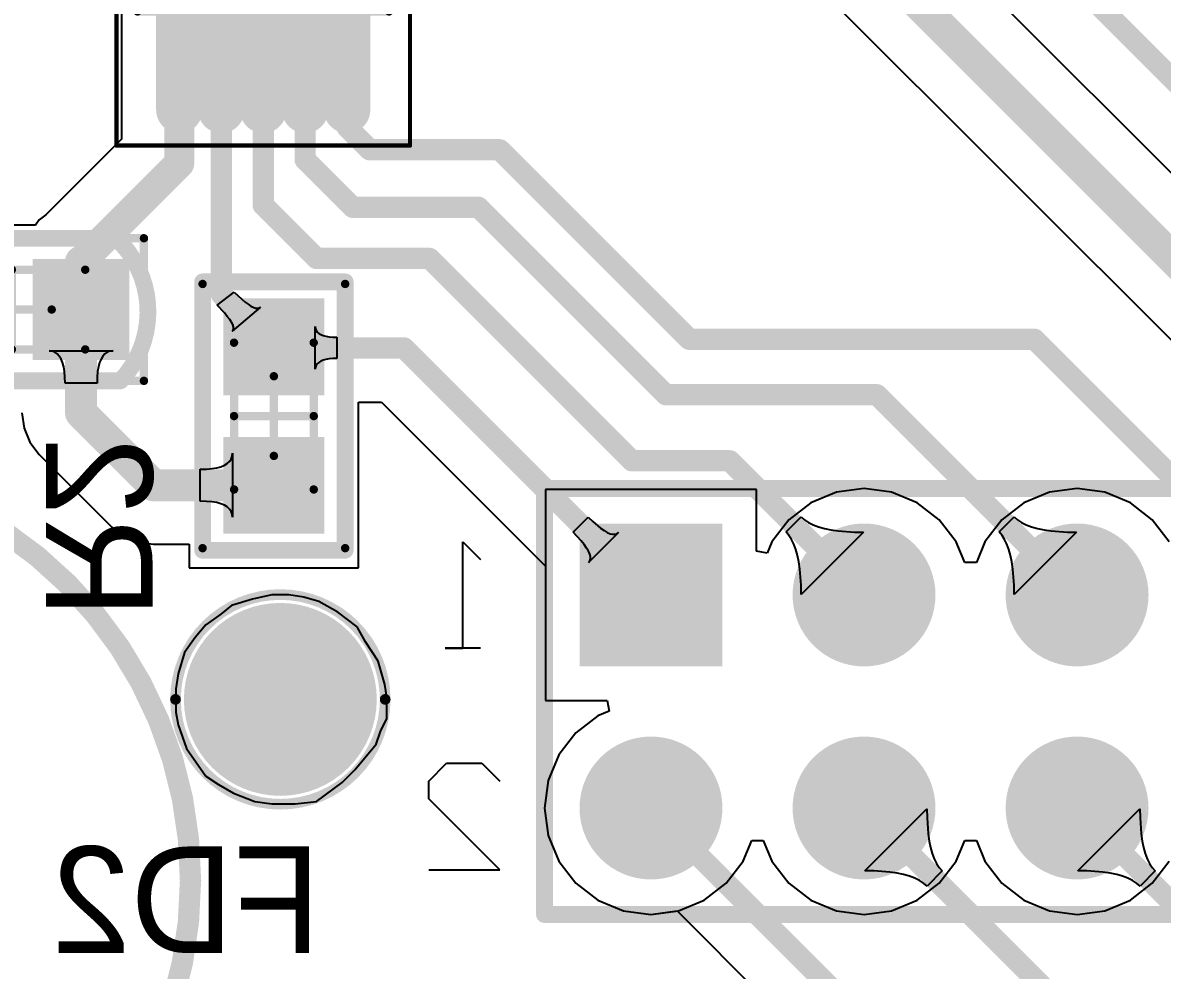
# Model space of a CAD drawing. Extents: x 8 to 204, y 9 to 177.
# Drawn here: x 22.69 to 36.27, y 21.79 to 33.09 of the extents above; entities that cross this region are included whole.
import ezdxf

# ---------------------------------------------------------------- set-up
doc = ezdxf.new("R2010")
doc.units = 0
doc.layers.get('0').update_dxf_attribs({"linetype": 'CONTINUOUS'})
for name, color, linetype in [('BOTTOMLAYER', 5, 'CONTINUOUS'), ('BOTTOMOVERLAY', 54, 'CONTINUOUS'), ('BOTTOMPASTE', 16, 'CONTINUOUS'), ('BOTTOMSOLDER', 6, 'CONTINUOUS'), ('MECHANICAL13', 56, 'CONTINUOUS'), ('MECHANICAL15', 56, 'CONTINUOUS'), ('MULTILAYER', 9, 'CONTINUOUS'), ('PADHOLELAYER', 156, 'CONTINUOUS'), ('TOPLAYER', 1, 'CONTINUOUS'), ('TOPOVERLAY', 2, 'CONTINUOUS'), ('TOPSOLDER', 216, 'CONTINUOUS')]:
    doc.layers.add(name, color=color, linetype=linetype)

# ---------------------------------------------------------------- blocks, each defined once
blk = doc.blocks.new('S____________________SB19_')
at = {"layer": 'BOTTOMOVERLAY', "const_width": 0.254}
blk.add_lwpolyline([(12, -13.904, 1), (-12, -13.904, 1)], format="xyb", close=True, dxfattribs=at)
blk = doc.blocks.new('______3_114')
at = {"layer": 'BOTTOMLAYER', "const_width": 0.762}
blk.add_lwpolyline([(-0.381, 0, 1), (0.381, 0, 1)], format="xyb", close=True, dxfattribs=at)
at = {"layer": 'BOTTOMSOLDER', "const_width": 0.864}
blk.add_lwpolyline([(-0.432, 0, 1), (0.432, 0, 1)], format="xyb", close=True, dxfattribs=at)
at = {"layer": 'MULTILAYER', "const_width": 0.762}
blk.add_lwpolyline([(-0.381, 0, 1), (0.381, 0, 1)], format="xyb", close=True, dxfattribs=at)
at = {"layer": 'PADHOLELAYER', "const_width": 1.5}
blk.add_lwpolyline([(-0.75, 0, 1), (0.75, 0, 1)], format="xyb", close=True, dxfattribs=at)
at = {"layer": 'TOPLAYER', "const_width": 0.762}
blk.add_lwpolyline([(-0.381, 0, 1), (0.381, 0, 1)], format="xyb", close=True, dxfattribs=at)
at = {"layer": 'TOPOVERLAY'}
for points, const_width in [([(5, 0, 1), (-5, 0, 1)], 0.254), ([(-5.064, 0, 1), (-4.937, 0, 1)], 0.127), ([(4.937, 0, 1), (5.064, 0, 1)], 0.127)]:
    blk.add_lwpolyline(points, format="xyb", close=True, dxfattribs=dict(at, const_width=const_width))
at = {"layer": 'TOPSOLDER', "const_width": 0.864}
blk.add_lwpolyline([(-0.432, 0, 1), (0.432, 0, 1)], format="xyb", close=True, dxfattribs=at)
blk = doc.blocks.new('MCHP_MSOP_MS10_N_B_118')
at = {"layer": 'BOTTOMLAYER', "const_width": 0.35}
for points in [[(-1.375, 1), (-2.675, 1)], [(2.675, 1), (1.375, 1)], [(-1.375, 0.5), (-2.675, 0.5)], [(2.675, 0.5), (1.375, 0.5)], [(-1.375, 0), (-2.675, 0)], [(2.675, 0), (1.375, 0)], [(-1.375, -0.5), (-2.675, -0.5)], [(2.675, -0.5), (1.375, -0.5)], [(-1.375, -1), (-2.675, -1)], [(2.675, -1), (1.375, -1)]]:
    blk.add_lwpolyline(points, dxfattribs=at)
at = {"layer": 'BOTTOMLAYER', "const_width": 0.175}
for points in [[(-2.762, 1, 1), (-2.587, 1, 1)], [(-1.463, 1, 1), (-1.288, 1, 1)], [(1.288, 1, 1), (1.463, 1, 1)], [(2.587, 1, 1), (2.762, 1, 1)], [(-2.762, 0.5, 1), (-2.587, 0.5, 1)], [(-1.463, 0.5, 1), (-1.288, 0.5, 1)], [(1.288, 0.5, 1), (1.463, 0.5, 1)], [(2.587, 0.5, 1), (2.762, 0.5, 1)], [(-2.762, 0, 1), (-2.587, 0, 1)], [(-1.463, 0, 1), (-1.288, 0, 1)], [(1.288, 0, 1), (1.463, 0, 1)], [(2.587, 0, 1), (2.762, 0, 1)], [(-2.762, -0.5, 1), (-2.587, -0.5, 1)], [(-1.463, -0.5, 1), (-1.288, -0.5, 1)], [(1.288, -0.5, 1), (1.463, -0.5, 1)], [(2.587, -0.5, 1), (2.762, -0.5, 1)], [(-2.762, -1, 1), (-2.587, -1, 1)], [(-1.463, -1, 1), (-1.288, -1, 1)], [(1.288, -1, 1), (1.463, -1, 1)], [(2.587, -1, 1), (2.762, -1, 1)]]:
    blk.add_lwpolyline(points, format="xyb", close=True, dxfattribs=at)
at = {"layer": 'BOTTOMOVERLAY', "const_width": 0.2}
for points in [[(-0.8, -1.5), (-0.8, 1.5)], [(0.8, 1.5), (-0.8, 1.5)], [(0.8, -1.5), (0.8, 1.5)], [(0.8, -1.5), (-0.8, -1.5)]]:
    blk.add_lwpolyline(points, dxfattribs=at)
at = {"layer": 'BOTTOMOVERLAY'}
for points, const_width in [([(-0.85, 1.5, 1), (-0.75, 1.5, 1)], 0.1), ([(-0.85, 1.5, 1), (-0.75, 1.5, 1)], 0.1), ([(0.75, 1.5, 1), (0.85, 1.5, 1)], 0.1), ([(0.75, 1.5, 1), (0.85, 1.5, 1)], 0.1), ([(-1.9, -1.725, 1), (-2.15, -1.725, 1)], 0.25), ([(-0.85, -1.5, 1), (-0.75, -1.5, 1)], 0.1), ([(-0.85, -1.5, 1), (-0.75, -1.5, 1)], 0.1), ([(0.75, -1.5, 1), (0.85, -1.5, 1)], 0.1), ([(0.75, -1.5, 1), (0.85, -1.5, 1)], 0.1), ([(-2.213, -1.725, 1), (-2.088, -1.725, 1)], 0.125), ([(-1.962, -1.725, 1), (-1.837, -1.725, 1)], 0.125)]:
    blk.add_lwpolyline(points, format="xyb", close=True, dxfattribs=dict(at, const_width=const_width))
at = {"layer": 'BOTTOMPASTE', "const_width": 0.35}
for points in [[(-1.375, 1), (-2.675, 1)], [(2.675, 1), (1.375, 1)], [(-1.375, 0.5), (-2.675, 0.5)], [(2.675, 0.5), (1.375, 0.5)], [(-1.375, 0), (-2.675, 0)], [(2.675, 0), (1.375, 0)], [(-1.375, -0.5), (-2.675, -0.5)], [(2.675, -0.5), (1.375, -0.5)], [(-1.375, -1), (-2.675, -1)], [(2.675, -1), (1.375, -1)]]:
    blk.add_lwpolyline(points, dxfattribs=at)
at = {"layer": 'BOTTOMPASTE', "const_width": 0.175}
for points in [[(-2.762, 1, 1), (-2.587, 1, 1)], [(-1.463, 1, 1), (-1.288, 1, 1)], [(1.288, 1, 1), (1.463, 1, 1)], [(2.587, 1, 1), (2.762, 1, 1)], [(-2.762, 0.5, 1), (-2.587, 0.5, 1)], [(-1.463, 0.5, 1), (-1.288, 0.5, 1)], [(1.288, 0.5, 1), (1.463, 0.5, 1)], [(2.587, 0.5, 1), (2.762, 0.5, 1)], [(-2.762, 0, 1), (-2.587, 0, 1)], [(-1.463, 0, 1), (-1.288, 0, 1)], [(1.288, 0, 1), (1.463, 0, 1)], [(2.587, 0, 1), (2.762, 0, 1)], [(-2.762, -0.5, 1), (-2.587, -0.5, 1)], [(-1.463, -0.5, 1), (-1.288, -0.5, 1)], [(1.288, -0.5, 1), (1.463, -0.5, 1)], [(2.587, -0.5, 1), (2.762, -0.5, 1)], [(-2.762, -1, 1), (-2.587, -1, 1)], [(-1.463, -1, 1), (-1.288, -1, 1)], [(1.288, -1, 1), (1.463, -1, 1)], [(2.587, -1, 1), (2.762, -1, 1)]]:
    blk.add_lwpolyline(points, format="xyb", close=True, dxfattribs=at)
at = {"layer": 'BOTTOMSOLDER', "const_width": 0.553}
for points in [[(-1.375, 1), (-2.675, 1)], [(2.675, 1), (1.375, 1)], [(-1.375, 0.5), (-2.675, 0.5)], [(2.675, 0.5), (1.375, 0.5)], [(-1.375, 0), (-2.675, 0)], [(2.675, 0), (1.375, 0)], [(-1.375, -0.5), (-2.675, -0.5)], [(2.675, -0.5), (1.375, -0.5)], [(-1.375, -1), (-2.675, -1)], [(2.675, -1), (1.375, -1)]]:
    blk.add_lwpolyline(points, dxfattribs=at)
at = {"layer": 'BOTTOMSOLDER', "const_width": 0.277}
for points in [[(-2.813, 1, 1), (-2.537, 1, 1)], [(-1.513, 1, 1), (-1.237, 1, 1)], [(1.237, 1, 1), (1.513, 1, 1)], [(2.537, 1, 1), (2.813, 1, 1)], [(-2.813, 0.5, 1), (-2.537, 0.5, 1)], [(-1.513, 0.5, 1), (-1.237, 0.5, 1)], [(1.237, 0.5, 1), (1.513, 0.5, 1)], [(2.537, 0.5, 1), (2.813, 0.5, 1)], [(-2.813, 0, 1), (-2.537, 0, 1)], [(-1.513, 0, 1), (-1.237, 0, 1)], [(1.237, 0, 1), (1.513, 0, 1)], [(2.537, 0, 1), (2.813, 0, 1)], [(-2.813, -0.5, 1), (-2.537, -0.5, 1)], [(-1.513, -0.5, 1), (-1.237, -0.5, 1)], [(1.237, -0.5, 1), (1.513, -0.5, 1)], [(2.537, -0.5, 1), (2.813, -0.5, 1)], [(-2.813, -1, 1), (-2.537, -1, 1)], [(-1.513, -1, 1), (-1.237, -1, 1)], [(1.237, -1, 1), (1.513, -1, 1)], [(2.537, -1, 1), (2.813, -1, 1)]]:
    blk.add_lwpolyline(points, format="xyb", close=True, dxfattribs=at)
at = {"layer": 'MECHANICAL13', "const_width": 0.1}
for points in [[(-1.5, -1.5), (-1.5, 1.5)], [(1.5, 1.5), (-1.5, 1.5)], [(1.5, -1.5), (1.5, 1.5)], [(1.5, -1.5), (-1.5, -1.5)]]:
    blk.add_lwpolyline(points, dxfattribs=at)
at = {"layer": 'MECHANICAL13'}
for points, const_width in [([(-1.525, 1.5, 1), (-1.475, 1.5, 1)], 0.05), ([(-1.525, 1.5, 1), (-1.475, 1.5, 1)], 0.05), ([(1.475, 1.5, 1), (1.525, 1.5, 1)], 0.05), ([(1.475, 1.5, 1), (1.525, 1.5, 1)], 0.05), ([(-0.1, -0.6, 1), (-1.1, -0.6, 1)], 0.1), ([(-1.125, -0.6, 1), (-1.075, -0.6, 1)], 0.05), ([(-0.125, -0.6, 1), (-0.075, -0.6, 1)], 0.05), ([(-1.525, -1.5, 1), (-1.475, -1.5, 1)], 0.05), ([(-1.525, -1.5, 1), (-1.475, -1.5, 1)], 0.05), ([(1.475, -1.5, 1), (1.525, -1.5, 1)], 0.05), ([(1.475, -1.5, 1), (1.525, -1.5, 1)], 0.05)]:
    blk.add_lwpolyline(points, format="xyb", close=True, dxfattribs=dict(at, const_width=const_width))
at = {"layer": 'MECHANICAL15'}
for points, const_width in [([(-3.1, -1.75), (-3.1, 1.75)], 0.05), ([(3.1, 1.75), (-3.1, 1.75)], 0.05), ([(3.1, -1.75), (3.1, 1.75)], 0.05), ([(0, -0.5), (0, 0.5)], 0.1), ([(0.5, 0), (-0.5, 0)], 0.1), ([(3.1, -1.75), (-3.1, -1.75)], 0.05)]:
    blk.add_lwpolyline(points, dxfattribs=dict(at, const_width=const_width))
for points, const_width in [([(-3.112, 1.75, 1), (-3.087, 1.75, 1)], 0.025), ([(-3.112, 1.75, 1), (-3.087, 1.75, 1)], 0.025), ([(3.088, 1.75, 1), (3.113, 1.75, 1)], 0.025), ([(3.088, 1.75, 1), (3.113, 1.75, 1)], 0.025), ([(-0.025, 0.5, 1), (0.025, 0.5, 1)], 0.05), ([(-0.525, 0, 1), (-0.475, 0, 1)], 0.05), ([(0.475, 0, 1), (0.525, 0, 1)], 0.05), ([(-0.025, -0.5, 1), (0.025, -0.5, 1)], 0.05), ([(-3.112, -1.75, 1), (-3.087, -1.75, 1)], 0.025), ([(-3.112, -1.75, 1), (-3.087, -1.75, 1)], 0.025), ([(3.088, -1.75, 1), (3.113, -1.75, 1)], 0.025), ([(3.088, -1.75, 1), (3.113, -1.75, 1)], 0.025)]:
    blk.add_lwpolyline(points, format="xyb", close=True, dxfattribs=dict(at, const_width=const_width))
blk = doc.blocks.new('FIDUCIAL_B_120')
at = {"layer": 'BOTTOMLAYER', "const_width": 0.75}
blk.add_lwpolyline([(-0.375, 0, 1), (0.375, 0, 1)], format="xyb", close=True, dxfattribs=at)
at = {"layer": 'BOTTOMOVERLAY'}
for points, const_width in [([(1.25, 0, 1), (-1.25, 0, 1)], 0.127), ([(-1.282, 0, 1), (-1.218, 0, 1)], 0.0635), ([(1.218, 0, 1), (1.282, 0, 1)], 0.0635)]:
    blk.add_lwpolyline(points, format="xyb", close=True, dxfattribs=dict(at, const_width=const_width))
at = {"layer": 'BOTTOMSOLDER', "const_width": 1.15}
blk.add_lwpolyline([(-0.575, 0, 1), (0.575, 0, 1)], format="xyb", close=True, dxfattribs=at)
at = {"layer": 'MULTILAYER'}
for p, q in [((-0.178, 1.245), (-0.432, 1.219)), ((-0.178, 1.245), (-0.432, 1.219)), ((0.102, 1.245), (-0.178, 1.245)), ((0.102, 1.245), (-0.178, 1.245)), ((0.305, 1.219), (0.102, 1.245)), ((0.305, 1.219), (0.102, 1.245)), ((-0.432, 1.219), (-0.737, 0.991)), ((-0.432, 1.219), (-0.737, 0.991)), ((0.559, 1.118), (0.305, 1.219)), ((0.559, 1.118), (0.305, 1.219)), ((0.737, 1.016), (0.559, 1.118)), ((0.737, 1.016), (0.559, 1.118)), ((-0.737, 0.991), (-0.889, 0.838)), ((-0.737, 0.991), (-0.889, 0.838)), ((0.889, 0.914), (0.737, 1.016)), ((0.889, 0.914), (0.737, 1.016)), ((-0.889, 0.838), (-1.143, 0.533)), ((-0.889, 0.838), (-1.143, 0.533)), ((1.118, 0.584), (0.889, 0.914)), ((1.118, 0.584), (0.889, 0.914)), ((1.219, 0.305), (1.118, 0.584)), ((1.219, 0.305), (1.118, 0.584)), ((-1.143, 0.533), (-1.194, 0.381)), ((-1.143, 0.533), (-1.194, 0.381)), ((-1.194, 0.381), (-1.27, 0.229)), ((-1.194, 0.381), (-1.27, 0.229)), ((1.245, 0.152), (1.219, 0.305)), ((1.245, 0.152), (1.219, 0.305)), ((-1.27, 0.229), (-1.27, -0.025)), ((-1.27, 0.229), (-1.27, -0.025)), ((1.245, -0.127), (1.245, 0.152)), ((1.245, -0.127), (1.245, 0.152)), ((-1.27, -0.025), (-1.245, -0.178)), ((-1.27, -0.025), (-1.245, -0.178)), ((1.219, -0.305), (1.245, -0.127)), ((1.219, -0.305), (1.245, -0.127)), ((-1.245, -0.178), (-1.168, -0.457)), ((-1.245, -0.178), (-1.168, -0.457)), ((1.143, -0.559), (1.219, -0.305)), ((1.143, -0.559), (1.219, -0.305)), ((-1.168, -0.457), (-1.016, -0.686)), ((-1.168, -0.457), (-1.016, -0.686)), ((1.016, -0.737), (1.143, -0.559)), ((1.016, -0.737), (1.143, -0.559)), ((-1.016, -0.686), (-0.914, -0.864)), ((-1.016, -0.686), (-0.914, -0.864)), ((0.889, -0.889), (1.016, -0.737)), ((0.889, -0.889), (1.016, -0.737)), ((-0.914, -0.864), (-0.686, -1.041)), ((-0.914, -0.864), (-0.686, -1.041)), ((0.711, -1.016), (0.889, -0.889)), ((0.711, -1.016), (0.889, -0.889)), ((-0.686, -1.041), (-0.457, -1.168)), ((-0.686, -1.041), (-0.457, -1.168)), ((0.584, -1.118), (0.711, -1.016)), ((0.584, -1.118), (0.711, -1.016)), ((-0.457, -1.168), (-0.279, -1.219)), ((-0.457, -1.168), (-0.279, -1.219)), ((-0.279, -1.219), (-0.102, -1.245)), ((-0.279, -1.219), (-0.102, -1.245)), ((0.102, -1.245), (0.33, -1.194)), ((0.102, -1.245), (0.33, -1.194)), ((0.33, -1.194), (0.584, -1.118)), ((0.33, -1.194), (0.584, -1.118)), ((-0.102, -1.245), (0.102, -1.245)), ((-0.102, -1.245), (0.102, -1.245))]:
    blk.add_line(p, q, dxfattribs=at)
at = {"layer": 'MULTILAYER', "const_width": 0.75}
blk.add_lwpolyline([(-0.375, 0, 1), (0.375, 0, 1)], format="xyb", close=True, dxfattribs=at)
at = {"layer": 'TOPLAYER', "const_width": 0.75}
blk.add_lwpolyline([(-0.375, 0, 1), (0.375, 0, 1)], format="xyb", close=True, dxfattribs=at)
at = {"layer": 'TOPOVERLAY'}
for points, const_width in [([(1.25, 0, 1), (-1.25, 0, 1)], 0.127), ([(-1.282, 0, 1), (-1.218, 0, 1)], 0.0635), ([(1.218, 0, 1), (1.282, 0, 1)], 0.0635)]:
    blk.add_lwpolyline(points, format="xyb", close=True, dxfattribs=dict(at, const_width=const_width))
at = {"layer": 'TOPSOLDER', "const_width": 1.15}
blk.add_lwpolyline([(-0.575, 0, 1), (0.575, 0, 1)], format="xyb", close=True, dxfattribs=at)
blk = doc.blocks.new('0603___MONTAGEM_M_QUINA_0B')
at = {"layer": 'BOTTOMLAYER'}
for points in [[(-1.3, 0.5), (-1.3, -0.5), (-0.35, 0.5), (-0.35, -0.5)], [(0.35, 0.5), (0.35, -0.5), (1.3, 0.5), (1.3, -0.5)]]:
    blk.add_solid(points, dxfattribs=at)
at = {"layer": 'BOTTOMOVERLAY', "const_width": 0.2}
for points in [[(-1.6, -0.85), (-1.6, 0.85)], [(1.6, 0.85), (-1.6, 0.85)], [(1.6, -0.85), (1.6, 0.85)], [(1.6, -0.85), (-1.6, -0.85)]]:
    blk.add_lwpolyline(points, dxfattribs=at)
at = {"layer": 'BOTTOMOVERLAY', "const_width": 0.1}
for points in [[(-1.65, 0.85, 1), (-1.55, 0.85, 1)], [(-1.65, 0.85, 1), (-1.55, 0.85, 1)], [(1.55, 0.85, 1), (1.65, 0.85, 1)], [(1.55, 0.85, 1), (1.65, 0.85, 1)], [(-1.65, -0.85, 1), (-1.55, -0.85, 1)], [(-1.65, -0.85, 1), (-1.55, -0.85, 1)], [(1.55, -0.85, 1), (1.65, -0.85, 1)], [(1.55, -0.85, 1), (1.65, -0.85, 1)]]:
    blk.add_lwpolyline(points, format="xyb", close=True, dxfattribs=at)
at = {"layer": 'BOTTOMPASTE'}
for points in [[(-1.3, 0.5), (-1.3, -0.5), (-0.35, 0.5), (-0.35, -0.5)], [(0.35, 0.5), (0.35, -0.5), (1.3, 0.5), (1.3, -0.5)]]:
    blk.add_solid(points, dxfattribs=at)
at = {"layer": 'BOTTOMSOLDER'}
for points in [[(-1.402, 0.602), (-1.402, -0.602), (-0.248, 0.602), (-0.248, -0.602)], [(0.248, 0.602), (0.248, -0.602), (1.402, 0.602), (1.402, -0.602)]]:
    blk.add_solid(points, dxfattribs=at)
at = {"layer": 'MECHANICAL13', "const_width": 0.1}
for points in [[(-0.875, -0.475), (-0.875, 0.475)], [(0.875, 0.475), (-0.875, 0.475)], [(0.875, -0.475), (0.875, 0.475)], [(0.875, -0.475), (-0.875, -0.475)]]:
    blk.add_lwpolyline(points, dxfattribs=at)
at = {"layer": 'MECHANICAL13', "const_width": 0.05}
for points in [[(-0.9, 0.475, 1), (-0.85, 0.475, 1)], [(-0.9, 0.475, 1), (-0.85, 0.475, 1)], [(0.85, 0.475, 1), (0.9, 0.475, 1)], [(0.85, 0.475, 1), (0.9, 0.475, 1)], [(-0.9, -0.475, 1), (-0.85, -0.475, 1)], [(-0.9, -0.475, 1), (-0.85, -0.475, 1)], [(0.85, -0.475, 1), (0.9, -0.475, 1)], [(0.85, -0.475, 1), (0.9, -0.475, 1)]]:
    blk.add_lwpolyline(points, format="xyb", close=True, dxfattribs=at)
at = {"layer": 'MECHANICAL15', "const_width": 0.1}
for points in [[(-1.575, -0.85), (-1.575, 0.85)], [(1.575, 0.85), (-1.575, 0.85)], [(1.575, -0.85), (1.575, 0.85)], [(0, -0.475), (0, 0.475)], [(0.475, 0), (-0.475, 0)], [(1.575, -0.85), (-1.575, -0.85)]]:
    blk.add_lwpolyline(points, dxfattribs=at)
at = {"layer": 'MECHANICAL15', "const_width": 0.05}
for points in [[(-1.6, 0.85, 1), (-1.55, 0.85, 1)], [(-1.6, 0.85, 1), (-1.55, 0.85, 1)], [(1.55, 0.85, 1), (1.6, 0.85, 1)], [(1.55, 0.85, 1), (1.6, 0.85, 1)], [(-0.025, 0.475, 1), (0.025, 0.475, 1)], [(-0.5, 0, 1), (-0.45, 0, 1)], [(0.45, 0, 1), (0.5, 0, 1)], [(-0.025, -0.475, 1), (0.025, -0.475, 1)], [(-1.6, -0.85, 1), (-1.55, -0.85, 1)], [(-1.6, -0.85, 1), (-1.55, -0.85, 1)], [(1.55, -0.85, 1), (1.6, -0.85, 1)], [(1.55, -0.85, 1), (1.6, -0.85, 1)]]:
    blk.add_lwpolyline(points, format="xyb", close=True, dxfattribs=at)
blk = doc.blocks.new('HDR2X20_B_206')
at = {"layer": 'BOTTOMLAYER', "const_width": 0.75}
for points in [[(2.165, 0, 1), (2.915, 0, 1)], [(4.705, 0, 1), (5.455, 0, 1)], [(-0.375, -2.54, 1), (0.375, -2.54, 1)], [(2.165, -2.54, 1), (2.915, -2.54, 1)], [(4.705, -2.54, 1), (5.455, -2.54, 1)]]:
    blk.add_lwpolyline(points, format="xyb", close=True, dxfattribs=at)
at = {"layer": 'BOTTOMLAYER'}
blk.add_solid([(-0.75, -0.75), (0.75, -0.75), (-0.75, 0.75), (0.75, 0.75)], dxfattribs=at)
at = {"layer": 'BOTTOMOVERLAY'}
for p, q in [((-2.244, -0.635), (-2.244, 0.635)), ((-2.244, 0.635), (-2.032, 0.423)), ((-2.032, -0.635), (-2.455, -0.635)), ((-2.455, -0.635), (-2.244, -0.635)), ((-2.65, -2.219), (-2.438, -2.007)), ((-2.438, -2.007), (-2.015, -2.007)), ((-2.015, -2.007), (-1.803, -2.219)), ((-2.65, -2.43), (-2.65, -2.219)), ((-1.803, -3.277), (-2.65, -2.43)), ((-2.65, -3.277), (-1.803, -3.277))]:
    blk.add_line(p, q, dxfattribs=at)
at = {"layer": 'BOTTOMOVERLAY', "const_width": 0.2}
for points in [[(-1.27, -3.81), (-1.27, 1.27)], [(-1.27, 1.27), (49.53, 1.27)], [(-1.27, -3.81), (49.53, -3.81)]]:
    blk.add_lwpolyline(points, dxfattribs=at)
at = {"layer": 'BOTTOMOVERLAY', "const_width": 0.1}
for points in [[(-1.32, 1.27, 1), (-1.22, 1.27, 1)], [(-1.32, 1.27, 1), (-1.22, 1.27, 1)], [(-1.32, -3.81, 1), (-1.22, -3.81, 1)], [(-1.32, -3.81, 1), (-1.22, -3.81, 1)]]:
    blk.add_lwpolyline(points, format="xyb", close=True, dxfattribs=at)
at = {"layer": 'BOTTOMSOLDER', "const_width": 0.852}
for points in [[(2.114, 0, 1), (2.966, 0, 1)], [(4.654, 0, 1), (5.506, 0, 1)], [(-0.426, -2.54, 1), (0.426, -2.54, 1)], [(2.114, -2.54, 1), (2.966, -2.54, 1)], [(4.654, -2.54, 1), (5.506, -2.54, 1)]]:
    blk.add_lwpolyline(points, format="xyb", close=True, dxfattribs=at)
at = {"layer": 'BOTTOMSOLDER'}
blk.add_solid([(-0.852, -0.852), (0.852, -0.852), (-0.852, 0.852), (0.852, 0.852)], dxfattribs=at)
at = {"layer": 'MULTILAYER', "const_width": 0.75}
for points in [[(2.165, 0, 1), (2.915, 0, 1)], [(4.705, 0, 1), (5.455, 0, 1)], [(-0.375, -2.54, 1), (0.375, -2.54, 1)], [(2.165, -2.54, 1), (2.915, -2.54, 1)], [(4.705, -2.54, 1), (5.455, -2.54, 1)]]:
    blk.add_lwpolyline(points, format="xyb", close=True, dxfattribs=at)
at = {"layer": 'MULTILAYER'}
blk.add_solid([(-0.75, -0.75), (0.75, -0.75), (-0.75, 0.75), (0.75, 0.75)], dxfattribs=at)
at = {"layer": 'PADHOLELAYER', "const_width": 0.45}
for points in [[(-0.225, 0, 1), (0.225, 0, 1)], [(2.315, 0, 1), (2.765, 0, 1)], [(4.855, 0, 1), (5.305, 0, 1)], [(-0.225, -2.54, 1), (0.225, -2.54, 1)], [(2.315, -2.54, 1), (2.765, -2.54, 1)], [(4.855, -2.54, 1), (5.305, -2.54, 1)]]:
    blk.add_lwpolyline(points, format="xyb", close=True, dxfattribs=at)
at = {"layer": 'TOPLAYER', "const_width": 0.75}
for points in [[(2.165, 0, 1), (2.915, 0, 1)], [(4.705, 0, 1), (5.455, 0, 1)], [(-0.375, -2.54, 1), (0.375, -2.54, 1)], [(2.165, -2.54, 1), (2.915, -2.54, 1)], [(4.705, -2.54, 1), (5.455, -2.54, 1)]]:
    blk.add_lwpolyline(points, format="xyb", close=True, dxfattribs=at)
at = {"layer": 'TOPLAYER'}
blk.add_solid([(-0.75, -0.75), (0.75, -0.75), (-0.75, 0.75), (0.75, 0.75)], dxfattribs=at)
at = {"layer": 'TOPSOLDER', "const_width": 0.852}
for points in [[(2.114, 0, 1), (2.966, 0, 1)], [(4.654, 0, 1), (5.506, 0, 1)], [(-0.426, -2.54, 1), (0.426, -2.54, 1)], [(2.114, -2.54, 1), (2.966, -2.54, 1)], [(4.654, -2.54, 1), (5.506, -2.54, 1)]]:
    blk.add_lwpolyline(points, format="xyb", close=True, dxfattribs=at)
at = {"layer": 'TOPSOLDER'}
blk.add_solid([(-0.852, -0.852), (0.852, -0.852), (-0.852, 0.852), (0.852, 0.852)], dxfattribs=at)
blk = doc.blocks.new('0603___CAP_______________4')
at = {"layer": 'BOTTOMLAYER'}
for points in [[(-1.3, 0.5), (-1.3, -0.5), (-0.35, 0.5), (-0.35, -0.5)], [(0.35, 0.5), (0.35, -0.5), (1.3, 0.5), (1.3, -0.5)]]:
    blk.add_solid(points, dxfattribs=at)
at = {"layer": 'BOTTOMOVERLAY', "const_width": 0.2}
for points in [[(-1.245, -0.85, -0.414214), (-1.295, 0.85)], [(1.295, 0.85, -0.414214), (1.245, -0.85)]]:
    blk.add_lwpolyline(points, format="xyb", dxfattribs=at)
for points in [[(1.295, 0.85), (-1.295, 0.85)], [(1.245, -0.85), (-1.245, -0.85)]]:
    blk.add_lwpolyline(points, dxfattribs=at)
at = {"layer": 'BOTTOMOVERLAY', "const_width": 0.1}
for points in [[(-1.345, 0.85, 1), (-1.245, 0.85, 1)], [(-1.345, 0.85, 1), (-1.245, 0.85, 1)], [(1.245, 0.85, 1), (1.345, 0.85, 1)], [(1.245, 0.85, 1), (1.345, 0.85, 1)], [(-1.295, -0.85, 1), (-1.195, -0.85, 1)], [(-1.295, -0.85, 1), (-1.195, -0.85, 1)], [(1.195, -0.85, 1), (1.295, -0.85, 1)], [(1.195, -0.85, 1), (1.295, -0.85, 1)]]:
    blk.add_lwpolyline(points, format="xyb", close=True, dxfattribs=at)
at = {"layer": 'BOTTOMPASTE'}
for points in [[(-1.3, 0.5), (-1.3, -0.5), (-0.35, 0.5), (-0.35, -0.5)], [(0.35, 0.5), (0.35, -0.5), (1.3, 0.5), (1.3, -0.5)]]:
    blk.add_solid(points, dxfattribs=at)
at = {"layer": 'BOTTOMSOLDER'}
for points in [[(-1.402, 0.602), (-1.402, -0.602), (-0.248, 0.602), (-0.248, -0.602)], [(0.248, 0.602), (0.248, -0.602), (1.402, 0.602), (1.402, -0.602)]]:
    blk.add_solid(points, dxfattribs=at)
at = {"layer": 'MECHANICAL13', "const_width": 0.1}
for points in [[(-0.875, 0.475), (-0.875, -0.475)], [(0.875, 0.475), (-0.875, 0.475)], [(0.875, 0.475), (0.875, -0.475)], [(0.875, -0.475), (-0.875, -0.475)]]:
    blk.add_lwpolyline(points, dxfattribs=at)
at = {"layer": 'MECHANICAL13', "const_width": 0.05}
for points in [[(-0.9, 0.475, 1), (-0.85, 0.475, 1)], [(-0.9, 0.475, 1), (-0.85, 0.475, 1)], [(0.85, 0.475, 1), (0.9, 0.475, 1)], [(0.85, 0.475, 1), (0.9, 0.475, 1)], [(-0.9, -0.475, 1), (-0.85, -0.475, 1)], [(-0.9, -0.475, 1), (-0.85, -0.475, 1)], [(0.85, -0.475, 1), (0.9, -0.475, 1)], [(0.85, -0.475, 1), (0.9, -0.475, 1)]]:
    blk.add_lwpolyline(points, format="xyb", close=True, dxfattribs=at)
at = {"layer": 'MECHANICAL15', "const_width": 0.1}
for points in [[(-1.575, 0.85), (-1.575, -0.85)], [(1.575, 0.85), (-1.575, 0.85)], [(1.575, 0.85), (1.575, -0.85)], [(0, 0.475), (0, -0.475)], [(0.475, 0), (-0.475, 0)], [(1.575, -0.85), (-1.575, -0.85)]]:
    blk.add_lwpolyline(points, dxfattribs=at)
at = {"layer": 'MECHANICAL15', "const_width": 0.05}
for points in [[(-1.6, 0.85, 1), (-1.55, 0.85, 1)], [(-1.6, 0.85, 1), (-1.55, 0.85, 1)], [(1.55, 0.85, 1), (1.6, 0.85, 1)], [(1.55, 0.85, 1), (1.6, 0.85, 1)], [(-0.025, 0.475, 1), (0.025, 0.475, 1)], [(-0.5, 0, 1), (-0.45, 0, 1)], [(0.45, 0, 1), (0.5, 0, 1)], [(-0.025, -0.475, 1), (0.025, -0.475, 1)], [(-1.6, -0.85, 1), (-1.55, -0.85, 1)], [(-1.6, -0.85, 1), (-1.55, -0.85, 1)], [(1.55, -0.85, 1), (1.6, -0.85, 1)], [(1.55, -0.85, 1), (1.6, -0.85, 1)]]:
    blk.add_lwpolyline(points, format="xyb", close=True, dxfattribs=at)

msp = doc.modelspace()

# ---------------------------------------------------------------- linework, layer by layer
at = {"layer": 'BOTTOMLAYER'}
for p, q in [((23.861, 33.98), (23.861, 32.697)), ((23.861, 32.697), (23.861, 31.697)), ((23.861, 31.697), (22.96, 30.796)), ((22.882, 30.736), (22.835, 30.675)), ((22.96, 30.796), (22.882, 30.736)), ((22.835, 30.675), (22.397, 30.675)), ((25.003, 29.719), (25.207, 29.874)), ((25.207, 29.874), (25.254, 29.829)), ((25.254, 29.829), (25.336, 29.757)), ((25.336, 29.757), (25.372, 29.73)), ((25.09, 29.627), (25.003, 29.719)), ((25.124, 29.586), (25.09, 29.627)), ((25.518, 29.694), (25.182, 29.409)), ((25.372, 29.73), (25.405, 29.709)), ((25.405, 29.709), (25.434, 29.694)), ((25.434, 29.694), (25.46, 29.685)), ((25.46, 29.685), (25.483, 29.682)), ((25.483, 29.682), (25.502, 29.685)), ((25.502, 29.685), (25.518, 29.694)), ((25.152, 29.549), (25.124, 29.586)), ((25.173, 29.517), (25.152, 29.549)), ((25.188, 29.487), (25.173, 29.517)), ((25.196, 29.462), (25.188, 29.487)), ((25.182, 29.409), (25.193, 29.423)), ((25.193, 29.423), (25.198, 29.441)), ((25.198, 29.441), (25.196, 29.462)), ((26.173, 28.956), (26.173, 29.464)), ((26.173, 29.464), (26.176, 29.44)), ((26.176, 29.44), (26.184, 29.418)), ((26.184, 29.418), (26.196, 29.399)), ((26.196, 29.399), (26.214, 29.383)), ((26.214, 29.383), (26.238, 29.369)), ((26.238, 29.369), (26.266, 29.357)), ((26.266, 29.357), (26.299, 29.348)), ((26.299, 29.348), (26.338, 29.342)), ((26.338, 29.342), (26.382, 29.338)), ((26.382, 29.338), (26.43, 29.337)), ((26.43, 29.337), (26.43, 29.083)), ((23.035, 29.169), (22.999, 29.173)), ((22.999, 29.173), (23.761, 29.173)), ((23.068, 29.158), (23.035, 29.169)), ((23.096, 29.139), (23.068, 29.158)), ((23.121, 29.112), (23.096, 29.139)), ((23.142, 29.077), (23.121, 29.112)), ((23.159, 29.035), (23.142, 29.077)), ((23.618, 29.077), (23.601, 29.035)), ((23.639, 29.112), (23.618, 29.077)), ((23.664, 29.139), (23.639, 29.112)), ((23.693, 29.158), (23.664, 29.139)), ((23.725, 29.169), (23.693, 29.158)), ((23.761, 29.173), (23.725, 29.169)), ((26.299, 29.072), (26.266, 29.063)), ((26.338, 29.078), (26.299, 29.072)), ((26.382, 29.082), (26.338, 29.078)), ((26.43, 29.083), (26.382, 29.082)), ((23.173, 28.985), (23.159, 29.035)), ((23.182, 28.928), (23.173, 28.985)), ((23.588, 28.985), (23.578, 28.928)), ((23.601, 29.035), (23.588, 28.985)), ((26.176, 28.98), (26.173, 28.956)), ((26.184, 29.002), (26.176, 28.98)), ((26.196, 29.021), (26.184, 29.002)), ((26.214, 29.037), (26.196, 29.021)), ((26.238, 29.051), (26.214, 29.037)), ((26.266, 29.063), (26.238, 29.051)), ((23.188, 28.862), (23.182, 28.928)), ((23.19, 28.789), (23.188, 28.862)), ((23.573, 28.862), (23.571, 28.789)), ((23.578, 28.928), (23.573, 28.862)), ((23.571, 28.789), (23.19, 28.789)), ((26.687, 28.239), (26.687, 28.563)), ((26.687, 28.563), (26.961, 28.563)), ((26.961, 28.563), (28.917, 26.606)), ((22.676, 28.436), (22.7, 28.253)), ((22.7, 28.253), (22.77, 28.084)), ((26.687, 26.589), (26.687, 28.239)), ((22.77, 28.084), (22.882, 27.938)), ((22.882, 27.938), (23.746, 27.074)), ((25.124, 27.831), (25.151, 27.856)), ((25.151, 27.856), (25.17, 27.885)), ((25.17, 27.885), (25.182, 27.917)), ((25.182, 27.917), (25.185, 27.953)), ((25.185, 27.953), (25.185, 27.191)), ((24.801, 27.763), (24.874, 27.765)), ((24.801, 27.382), (24.801, 27.763)), ((24.874, 27.765), (24.94, 27.77)), ((24.94, 27.77), (24.997, 27.78)), ((24.997, 27.78), (25.047, 27.793)), ((25.047, 27.793), (25.089, 27.81)), ((25.089, 27.81), (25.124, 27.831)), ((24.874, 27.38), (24.801, 27.382)), ((24.94, 27.374), (24.874, 27.38)), ((24.997, 27.365), (24.94, 27.374)), ((25.047, 27.351), (24.997, 27.365)), ((25.089, 27.334), (25.047, 27.351)), ((25.124, 27.313), (25.089, 27.334)), ((25.151, 27.288), (25.124, 27.313)), ((25.17, 27.26), (25.151, 27.288)), ((25.182, 27.227), (25.17, 27.26)), ((25.185, 27.191), (25.182, 27.227)), ((29.249, 27.011), (29.428, 27.19)), ((29.428, 27.19), (29.481, 27.14)), ((31.785, 27.015), (31.964, 27.194)), ((31.964, 27.194), (32.005, 27.159)), ((34.325, 27.015), (34.504, 27.194)), ((34.504, 27.194), (34.545, 27.159)), ((23.746, 27.074), (23.892, 26.962)), ((29.481, 27.14), (29.574, 27.06)), ((29.574, 27.06), (29.616, 27.031)), ((32.005, 27.159), (32.053, 27.127)), ((32.053, 27.127), (32.109, 27.1)), ((32.109, 27.1), (32.173, 27.076)), ((32.173, 27.076), (32.243, 27.056)), ((32.243, 27.056), (32.321, 27.04)), ((32.321, 27.04), (32.407, 27.027)), ((34.545, 27.159), (34.593, 27.127)), ((34.593, 27.127), (34.649, 27.1)), ((34.649, 27.1), (34.713, 27.076)), ((34.713, 27.076), (34.783, 27.056)), ((34.783, 27.056), (34.861, 27.04)), ((34.861, 27.04), (34.947, 27.027)), ((23.892, 26.962), (24.061, 26.892)), ((29.343, 26.909), (29.249, 27.011)), ((29.379, 26.864), (29.343, 26.909)), ((29.787, 27.008), (29.431, 26.651)), ((29.616, 27.031), (29.654, 27.009)), ((29.654, 27.009), (29.688, 26.994)), ((29.688, 26.994), (29.718, 26.987)), ((29.718, 26.987), (29.745, 26.987)), ((29.745, 26.987), (29.768, 26.993)), ((29.768, 26.993), (29.787, 27.008)), ((31.82, 26.974), (31.785, 27.015)), ((31.851, 26.925), (31.82, 26.974)), ((31.879, 26.87), (31.851, 26.925)), ((32.708, 27.014), (31.965, 26.271)), ((32.407, 27.027), (32.6, 27.014)), ((32.6, 27.014), (32.708, 27.014)), ((34.36, 26.974), (34.325, 27.015)), ((34.391, 26.925), (34.36, 26.974)), ((34.419, 26.87), (34.391, 26.925)), ((35.248, 27.014), (34.505, 26.271)), ((34.947, 27.027), (35.14, 27.014)), ((35.14, 27.014), (35.248, 27.014)), ((24.061, 26.892), (24.244, 26.868)), ((24.244, 26.868), (24.671, 26.868)), ((24.671, 26.868), (24.671, 26.589)), ((29.408, 26.823), (29.379, 26.864)), ((29.43, 26.785), (29.408, 26.823)), ((29.444, 26.751), (29.43, 26.785)), ((31.903, 26.806), (31.879, 26.87)), ((31.923, 26.736), (31.903, 26.806)), ((34.443, 26.806), (34.419, 26.87)), ((34.463, 26.736), (34.443, 26.806)), ((29.431, 26.651), (29.445, 26.671)), ((29.452, 26.721), (29.444, 26.751)), ((29.445, 26.671), (29.452, 26.694)), ((29.452, 26.694), (29.452, 26.721)), ((31.939, 26.658), (31.923, 26.736)), ((31.951, 26.572), (31.939, 26.658)), ((34.479, 26.658), (34.463, 26.736)), ((34.491, 26.572), (34.479, 26.658)), ((24.671, 26.589), (26.687, 26.589)), ((28.917, 26.606), (28.917, 25.006)), ((31.964, 26.379), (31.951, 26.572)), ((34.504, 26.379), (34.491, 26.572)), ((31.965, 26.271), (31.964, 26.379)), ((34.505, 26.271), (34.504, 26.379)), ((28.917, 25.006), (29.651, 25.006)), ((29.651, 25.006), (29.676, 24.879)), ((29.676, 24.879), (29.541, 24.822)), ((29.541, 24.822), (29.278, 24.621)), ((29.278, 24.621), (29.076, 24.358)), ((29.076, 24.358), (28.95, 24.052)), ((28.95, 24.052), (28.906, 23.724)), ((28.906, 23.724), (28.95, 23.395)), ((32.723, 22.974), (33.465, 23.716)), ((33.465, 23.716), (33.466, 23.608)), ((35.263, 22.974), (36.005, 23.716)), ((36.005, 23.716), (36.006, 23.608)), ((33.466, 23.608), (33.479, 23.415)), ((36.006, 23.608), (36.019, 23.415)), ((28.95, 23.395), (29.076, 23.089)), ((33.479, 23.415), (33.491, 23.33)), ((36.019, 23.415), (36.031, 23.33)), ((33.491, 23.33), (33.508, 23.252)), ((33.508, 23.252), (33.528, 23.181)), ((36.031, 23.33), (36.048, 23.252)), ((36.048, 23.252), (36.068, 23.181)), ((33.528, 23.181), (33.551, 23.118)), ((33.551, 23.118), (33.579, 23.062)), ((36.068, 23.181), (36.091, 23.118)), ((36.091, 23.118), (36.119, 23.062)), ((29.076, 23.089), (29.278, 22.826)), ((32.83, 22.973), (32.723, 22.974)), ((33.024, 22.96), (32.83, 22.973)), ((33.109, 22.947), (33.024, 22.96)), ((33.646, 22.973), (33.466, 22.793)), ((33.579, 23.062), (33.611, 23.013)), ((33.611, 23.013), (33.646, 22.973)), ((35.37, 22.973), (35.263, 22.974)), ((35.564, 22.96), (35.37, 22.973)), ((35.649, 22.947), (35.564, 22.96)), ((36.186, 22.973), (36.006, 22.793)), ((36.119, 23.062), (36.151, 23.013)), ((36.151, 23.013), (36.186, 22.973)), ((29.278, 22.826), (29.541, 22.625)), ((33.187, 22.931), (33.109, 22.947)), ((33.258, 22.911), (33.187, 22.931)), ((33.321, 22.887), (33.258, 22.911)), ((33.377, 22.86), (33.321, 22.887)), ((33.425, 22.828), (33.377, 22.86)), ((33.466, 22.793), (33.425, 22.828)), ((35.727, 22.931), (35.649, 22.947)), ((35.798, 22.911), (35.727, 22.931)), ((35.861, 22.887), (35.798, 22.911)), ((35.917, 22.86), (35.861, 22.887)), ((35.965, 22.828), (35.917, 22.86)), ((36.006, 22.793), (35.965, 22.828)), ((29.541, 22.625), (29.847, 22.498)), ((29.847, 22.498), (30.175, 22.455)), ((30.175, 22.455), (30.487, 22.496)), ((30.487, 22.496), (33.527, 19.456))]:
    msp.add_line(p, q, dxfattribs=at)
for points, const_width in [([(32.715, 36.093), (38.964, 29.845)], 0.254), ([(24.552, 32.697), (24.552, 34.077)], 0.356), ([(24.552, 31.41), (24.552, 32.697)], 0.356), ([(25.052, 29.849), (25.052, 32.697)], 0.254), ([(25.552, 30.912), (25.552, 32.697)], 0.254), ([(26.052, 31.453), (26.052, 32.697)], 0.254), ([(26.552, 31.842), (26.552, 32.697)], 0.254), ([(26.552, 31.842), (26.822, 31.572)], 0.254), ([(26.822, 31.572), (28.372, 31.572)], 0.254), ([(28.372, 31.572), (30.632, 29.312)], 0.254), ([(23.38, 30.238), (24.552, 31.41)], 0.356), ([(26.052, 31.453), (26.619, 30.886)], 0.254), ([(25.552, 30.912), (26.187, 30.277)], 0.254), ([(26.619, 30.886), (28.118, 30.886)], 0.254), ([(28.118, 30.886), (30.353, 28.651)], 0.254), ([(23.38, 29.667), (23.38, 30.238)], 0.381), ([(26.187, 30.277), (27.534, 30.277)], 0.254), ([(27.534, 30.277), (29.947, 27.864)], 0.254), ([(25.052, 29.849), (25.679, 29.222)], 0.254), ([(23.38, 28.436), (23.38, 29.667)], 0.381), ([(25.679, 29.222), (25.692, 29.21)], 0.254), ([(30.632, 29.312), (34.747, 29.312)], 0.254), ([(34.747, 29.312), (37.795, 26.264)], 0.254), ([(25.692, 29.21), (27.229, 29.21)], 0.254), ([(27.229, 29.21), (30.175, 26.264)], 0.254), ([(30.353, 28.651), (32.868, 28.651)], 0.254), ([(32.868, 28.651), (35.255, 26.264)], 0.254), ([(23.38, 28.436), (24.244, 27.572)], 0.381), ([(29.947, 27.864), (31.115, 27.864)], 0.254), ([(31.115, 27.864), (32.715, 26.264)], 0.254), ([(24.244, 27.572), (25.679, 27.572)], 0.381), ([(30.175, 23.724), (33.985, 19.914)], 0.254), ([(32.715, 23.724), (35.814, 20.625)], 0.254), ([(35.255, 23.724), (37.567, 21.412)], 0.254)]:
    msp.add_lwpolyline(points, dxfattribs=dict(at, const_width=const_width))
for points, const_width in [([(24.463, 32.697, 1), (24.641, 32.697, 1)], 0.178), ([(24.463, 32.697, 1), (24.641, 32.697, 1)], 0.178), ([(24.989, 32.697, 1), (25.116, 32.697, 1)], 0.127), ([(25.489, 32.697, 1), (25.616, 32.697, 1)], 0.127), ([(25.989, 32.697, 1), (26.116, 32.697, 1)], 0.127), ([(26.489, 32.697, 1), (26.616, 32.697, 1)], 0.127), ([(26.489, 31.842, 1), (26.616, 31.842, 1)], 0.127), ([(26.489, 31.842, 1), (26.616, 31.842, 1)], 0.127), ([(26.759, 31.572, 1), (26.886, 31.572, 1)], 0.127), ([(26.759, 31.572, 1), (26.886, 31.572, 1)], 0.127), ([(28.308, 31.572, 1), (28.435, 31.572, 1)], 0.127), ([(28.308, 31.572, 1), (28.435, 31.572, 1)], 0.127), ([(24.463, 31.41, 1), (24.641, 31.41, 1)], 0.178), ([(24.463, 31.41, 1), (24.641, 31.41, 1)], 0.178), ([(25.989, 31.453, 1), (26.116, 31.453, 1)], 0.127), ([(25.989, 31.453, 1), (26.116, 31.453, 1)], 0.127), ([(25.489, 30.912, 1), (25.616, 30.912, 1)], 0.127), ([(25.489, 30.912, 1), (25.616, 30.912, 1)], 0.127), ([(26.556, 30.886, 1), (26.683, 30.886, 1)], 0.127), ([(26.556, 30.886, 1), (26.683, 30.886, 1)], 0.127), ([(28.054, 30.886, 1), (28.181, 30.886, 1)], 0.127), ([(28.054, 30.886, 1), (28.181, 30.886, 1)], 0.127), ([(23.285, 30.238, 1), (23.475, 30.238, 1)], 0.191), ([(23.291, 30.238, 1), (23.469, 30.238, 1)], 0.178), ([(26.124, 30.277, 1), (26.251, 30.277, 1)], 0.127), ([(26.124, 30.277, 1), (26.251, 30.277, 1)], 0.127), ([(27.47, 30.277, 1), (27.597, 30.277, 1)], 0.127), ([(27.47, 30.277, 1), (27.597, 30.277, 1)], 0.127), ([(24.989, 29.849, 1), (25.116, 29.849, 1)], 0.127), ([(24.989, 29.849, 1), (25.116, 29.849, 1)], 0.127), ([(23.285, 29.667, 1), (23.475, 29.667, 1)], 0.191), ([(23.285, 29.667, 1), (23.475, 29.667, 1)], 0.191), ([(25.616, 29.222, 1), (25.743, 29.222, 1)], 0.127), ([(25.616, 29.222, 1), (25.743, 29.222, 1)], 0.127), ([(30.569, 29.312, 1), (30.696, 29.312, 1)], 0.127), ([(30.569, 29.312, 1), (30.696, 29.312, 1)], 0.127), ([(34.684, 29.312, 1), (34.811, 29.312, 1)], 0.127), ([(34.684, 29.312, 1), (34.811, 29.312, 1)], 0.127), ([(25.628, 29.21, 1), (25.755, 29.21, 1)], 0.127), ([(25.628, 29.21, 1), (25.755, 29.21, 1)], 0.127), ([(27.165, 29.21, 1), (27.292, 29.21, 1)], 0.127), ([(27.165, 29.21, 1), (27.292, 29.21, 1)], 0.127), ([(30.29, 28.651, 1), (30.416, 28.651, 1)], 0.127), ([(30.29, 28.651, 1), (30.416, 28.651, 1)], 0.127), ([(32.804, 28.651, 1), (32.931, 28.651, 1)], 0.127), ([(32.804, 28.651, 1), (32.931, 28.651, 1)], 0.127), ([(23.285, 28.436, 1), (23.475, 28.436, 1)], 0.191), ([(23.285, 28.436, 1), (23.475, 28.436, 1)], 0.191), ([(29.883, 27.864, 1), (30.01, 27.864, 1)], 0.127), ([(29.883, 27.864, 1), (30.01, 27.864, 1)], 0.127), ([(31.052, 27.864, 1), (31.178, 27.864, 1)], 0.127), ([(31.052, 27.864, 1), (31.178, 27.864, 1)], 0.127), ([(24.149, 27.572, 1), (24.339, 27.572, 1)], 0.191), ([(24.149, 27.572, 1), (24.339, 27.572, 1)], 0.191), ([(25.584, 27.572, 1), (25.775, 27.572, 1)], 0.191), ([(30.112, 26.264, 1), (30.239, 26.264, 1)], 0.127), ([(32.652, 26.264, 1), (32.779, 26.264, 1)], 0.127), ([(35.192, 26.264, 1), (35.319, 26.264, 1)], 0.127), ([(30.112, 23.724, 1), (30.239, 23.724, 1)], 0.127), ([(32.652, 23.724, 1), (32.779, 23.724, 1)], 0.127), ([(35.192, 23.724, 1), (35.319, 23.724, 1)], 0.127)]:
    msp.add_lwpolyline(points, format="xyb", close=True, dxfattribs=dict(at, const_width=const_width))
at = {"layer": 'TOPLAYER'}
for p, q in [((38.443, 29.229), (32.956, 34.715)), ((32.031, 33.648), (37.653, 28.026)), ((31.433, 27.522), (28.917, 27.522)), ((28.917, 27.522), (28.917, 25.006)), ((31.433, 26.788), (31.433, 27.522)), ((32.387, 27.489), (32.081, 27.362)), ((32.715, 27.532), (32.387, 27.489)), ((33.044, 27.489), (32.715, 27.532)), ((33.35, 27.362), (33.044, 27.489)), ((34.927, 27.489), (34.621, 27.362)), ((35.255, 27.532), (34.927, 27.489)), ((35.584, 27.489), (35.255, 27.532)), ((35.89, 27.362), (35.584, 27.489)), ((32.081, 27.362), (31.818, 27.161)), ((33.612, 27.161), (33.35, 27.362)), ((34.621, 27.362), (34.358, 27.161)), ((36.152, 27.161), (35.89, 27.362)), ((31.818, 27.161), (31.616, 26.898)), ((33.814, 26.898), (33.612, 27.161)), ((34.358, 27.161), (34.156, 26.898)), ((36.354, 26.898), (36.152, 27.161)), ((31.616, 26.898), (31.56, 26.762)), ((33.916, 26.651), (33.814, 26.898)), ((34.156, 26.898), (34.054, 26.651)), ((31.56, 26.762), (31.433, 26.788)), ((34.054, 26.651), (33.916, 26.651)), ((28.917, 25.006), (29.651, 25.006)), ((29.651, 25.006), (29.676, 24.879)), ((29.676, 24.879), (29.541, 24.822)), ((29.541, 24.822), (29.278, 24.621)), ((29.278, 24.621), (29.076, 24.358)), ((29.076, 24.358), (28.95, 24.052)), ((28.95, 24.052), (28.906, 23.724)), ((28.906, 23.724), (28.95, 23.395)), ((28.95, 23.395), (29.076, 23.089)), ((31.274, 23.089), (31.376, 23.336)), ((31.376, 23.336), (31.514, 23.336)), ((31.514, 23.336), (31.616, 23.089)), ((33.814, 23.089), (33.916, 23.336)), ((33.916, 23.336), (34.054, 23.336)), ((34.054, 23.336), (34.156, 23.089)), ((29.076, 23.089), (29.278, 22.826)), ((31.072, 22.826), (31.274, 23.089)), ((31.616, 23.089), (31.818, 22.826)), ((33.612, 22.826), (33.814, 23.089)), ((34.156, 23.089), (34.358, 22.826)), ((36.152, 22.826), (36.354, 23.089)), ((29.278, 22.826), (29.541, 22.625)), ((30.81, 22.625), (31.072, 22.826)), ((31.818, 22.826), (32.081, 22.625)), ((33.35, 22.625), (33.612, 22.826)), ((34.358, 22.826), (34.621, 22.625)), ((35.89, 22.625), (36.152, 22.826)), ((29.541, 22.625), (29.847, 22.498)), ((30.504, 22.498), (30.81, 22.625)), ((32.081, 22.625), (32.387, 22.498)), ((33.044, 22.498), (33.35, 22.625)), ((34.621, 22.625), (34.927, 22.498)), ((35.584, 22.498), (35.89, 22.625)), ((29.847, 22.498), (30.175, 22.455)), ((30.175, 22.455), (30.504, 22.498)), ((32.387, 22.498), (32.715, 22.455)), ((32.715, 22.455), (33.044, 22.498)), ((34.927, 22.498), (35.255, 22.455)), ((35.255, 22.455), (35.584, 22.498))]:
    msp.add_line(p, q, dxfattribs=at)
at = {"layer": 'TOPLAYER', "const_width": 0.381}
msp.add_lwpolyline([(32.131, 34.544), (38.151, 28.524)], dxfattribs=at)

# ---------------------------------------------------------------- block references
for name, p, rotation in [('S____________________SB19_', (28.397, 44.374), 90), ('MCHP_MSOP_MS10_N_B_118', (25.552, 34.722), 270), ('0603___CAP_______________4', (22.555, 29.667), 180), ('0603___MONTAGEM_M_QUINA_0B', (25.679, 28.397), 270), ('HDR2X20_B_206', (30.175, 26.264), 360), ('FIDUCIAL_B_120', (25.756, 25.019), 180)]:
    msp.add_blockref(name, p, dxfattribs=dict(rotation=rotation))
msp.add_blockref('______3_114', (19.685, 22.86))

# ---------------------------------------------------------------- texts
at = {"layer": 'BOTTOMOVERLAY', "text_generation_flag": 2}
msp.add_text('R2', height=1.27, rotation=270, dxfattribs=at).set_placement((22.962, 25.984))
msp.add_text('FD2', height=1.27, dxfattribs=at).set_placement((26.238, 21.996))

doc.saveas('drawing.dxf')
